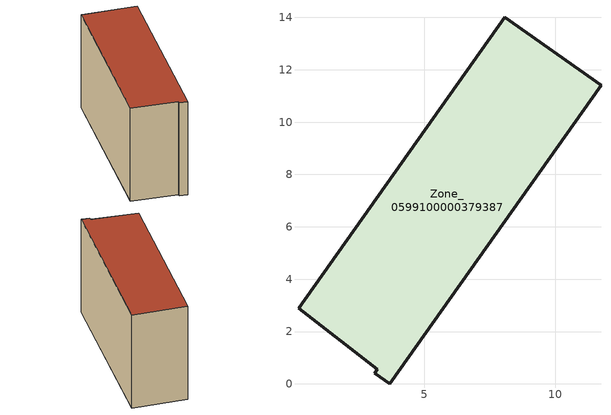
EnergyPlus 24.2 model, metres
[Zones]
Zone_0599100000379387
 floor ground (C_G): 3.11,0.4 3.22,0.56 0.2,2.89 8.08,14.01 11.75,11.41 3.68,0 z3.52
 wall outside (C_F): 11.75,11.41 8.08,14.01 0.2,2.89 3.22,0.56 3.11,0.4 3.68,0 11.75,11.41 z3.52:12.04
 roof outside (C_R): 3.22,0.56 3.11,0.4 3.68,0 11.75,11.41 8.08,14.01 0.2,2.89 z12.04
[BUILDING]
Pand.0599100000379387: North Axis=0; Terrain=City; Loads Convergence Tolerance Value=0.04; Temperature Convergence Tolerance Value=0.4; Solar Distribution=FullExterior; Maximum Number of Warmup Days=25; Minimum Number of Warmup Days=1
[Site:Location]
Rotterdam.The.Hague.AP_ZH_NLD Design_Conditions: Latitude=51.96; Longitude=4.45; Time Zone=1; Elevation=-4.5
[SITE:GROUNDTEMPERATURE:BUILDINGSURFACE]
18, 18, 18, 18, 18, 18, 18, 18, 18, 18, 18, 18
[MATERIAL] Thermal Absorptance=0.9; Solar Absorptance=0.7; Visible Absorptance=0.7
Name | Roughness | Thickness | Conductivity | Density | Specific Heat
G.TI.1992-2005 | MediumSmooth | 0.15 | 0.06 | 540 | 1210
F.TI.1992-2005 | Rough | 0.3 | 0.12 | 1920 | 840
R.TI.1992-2005 | MediumRough | 0.2 | 0.08 | 1500 | 1000
[CONSTRUCTION]
C_G: G.TI.1992-2005
C_F: F.TI.1992-2005
C_R: R.TI.1992-2005
[ZONE]
Zone_0599100000379387: Type=1; Multiplier=1; Ceiling Height=Autocalculate; Volume=Autocalculate; Floor Area=autocalculate; Part of Total Floor Area=Yes
[ZONEINFILTRATION:DESIGNFLOWRATE]
Infil_Zone_0599100000379387: Zone or ZoneList or Space or SpaceList=Zone_0599100000379387; Schedule=AlwaysOn; Design Flow Rate Calculation Method=Flow/Area; Flow Rate per Floor Area=0.0015; Constant Term Coefficient=1; Temperature Term Coefficient=0; Velocity Term Coefficient=0; Velocity Squared Term Coefficient=0
[HVACTEMPLATE:ZONE:IDEALLOADSAIRSYSTEM]
Zone_0599100000379387: Maximum Heating Supply Air Temperature=50; Minimum Cooling Supply Air Temperature=13; Maximum Heating Supply Air Humidity Ratio=0.0156; Minimum Cooling Supply Air Humidity Ratio=0.0077; Heating Limit=NoLimit; Cooling Limit=NoLimit; Dehumidification Control Type=ConstantSensibleHeatRatio; Cooling Sensible Heat Ratio=0.7; Dehumidification Setpoint=60; Humidification Control Type=None; Humidification Setpoint=30; Outdoor Air Method=None; Outdoor Air Flow Rate per Person=0.00944; Outdoor Air Flow Rate per Zone Floor Area=0; Outdoor Air Flow Rate per Zone=0; Demand Controlled Ventilation Type=None; Outdoor Air Economizer Type=NoEconomizer; Heat Recovery Type=None; Sensible Heat Recovery Effectiveness=0.7; Latent Heat Recovery Effectiveness=0.65
[ZONECONTROL:THERMOSTAT]
ThermostatControl_Zone_0599100000379387: Zone or ZoneList=Zone_0599100000379387; Control Type Schedule=DualSetpointControlType; Control 1=Thermostat_Zone_0599100000379387; Temperature Difference Between Cutout And Setpoint=0
[THERMOSTATSETPOINT:DUALSETPOINT]
Thermostat_Zone_0599100000379387: Heating Setpoint Temperature Schedule=HeatingSetpoint_Zone_0599100000379387; Cooling Setpoint Temperature Schedule=CoolingSetpoint_Zone_0599100000379387
[SCHEDULE:COMPACT]
HeatingSetpoint_Zone_0599100000379387: Through: 12/31, For: AllDays, Until: 24:00, 21
CoolingSetpoint_Zone_0599100000379387: Through: 12/31, For: AllDays, Until: 24:00, 24
DualSetpointControlType: Through: 12/31, For: AllDays, Until: 24:00, 4
AlwaysOn: Through: 12/31, For: AllDays, Until: 24:00, 1
